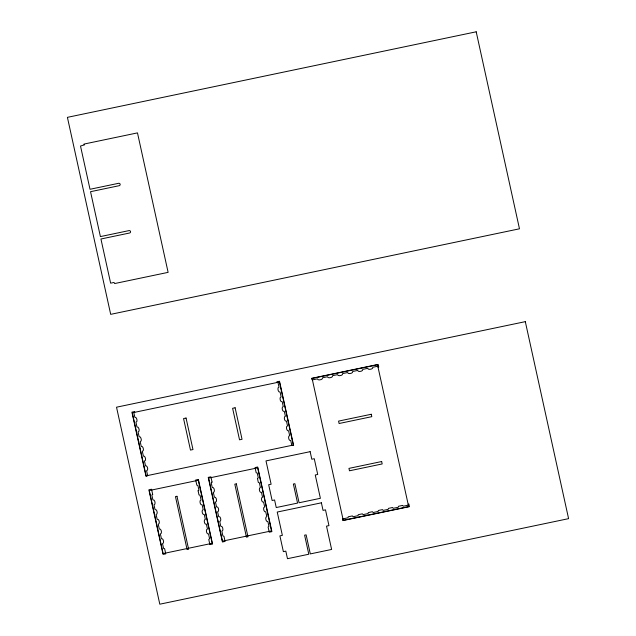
<?xml version="1.0" encoding="UTF-8"?>
<svg xmlns="http://www.w3.org/2000/svg" width="636" height="636" viewBox="0 0 636 636"><rect width="100%" height="100%" fill="white"/><g stroke="black" fill="none" stroke-linecap="round" stroke-linejoin="round"><path stroke-width="0.95" d="M377.816 366.217L372.783 367.266C373.634 369.278 367.6 370.255 367.759 368.324L362.727 369.373C363.617 371.321 357.671 372.426 357.694 370.43L352.662 371.48C353.56 373.38 347.606 374.58 347.63 372.529L342.597 373.586C343.456 375.59 337.485 376.599 337.565 374.636L332.541 375.693C333.431 377.649 327.389 378.722 327.508 376.743L322.476 377.8C323.39 379.716 317.404 380.9 317.444 378.849L312.26 379.915L311.56 378.348L378.189 364.404L378.754 366.972L378.015 367.123M408.137 504.237L408.876 504.086L409.441 506.646L342.804 520.598L342.732 518.928L347.964 517.784L348.258 516.774L352.416 515.915L352.996 516.734L358.028 515.677L358.211 514.699L362.369 513.816L363.061 514.627L368.093 513.57L368.276 512.592L372.434 511.71L373.117 512.521L378.15 511.463L378.333 510.485L382.49 509.603L383.182 510.414L388.214 509.357L388.397 508.387L392.555 507.504L393.247 508.307L398.279 507.258L398.462 506.28L402.62 505.397L403.311 506.2L408.336 505.151M277.94 382.323L279.005 387.173C277.026 386.99 278.004 392.865 280.071 392.022L281.144 396.872C279.228 396.633 280.015 402.524 282.209 401.721L283.274 406.571C281.295 406.404 282.209 412.231 284.34 411.42L285.405 416.27C283.481 416.039 284.3 421.93 286.47 421.119L287.536 425.969C285.556 425.77 286.526 431.661 288.601 430.818L289.666 435.668C287.766 435.406 288.537 441.32 290.731 440.517L291.845 445.502L293.617 445.478L279.506 381.25L276.843 381.807L277.002 382.522M134.745 412.287L134.586 411.579L131.922 412.136L146.034 476.364L147.655 475.672L146.582 470.68C148.888 470.576 147.226 464.908 145.517 465.83L144.452 460.981C146.757 460.901 145.103 455.201 143.386 456.131L142.321 451.282C144.65 451.17 142.933 445.438 141.256 446.432L140.19 441.583C142.583 441.456 140.683 435.716 139.125 436.733L138.06 431.884C140.333 431.804 138.72 426.08 136.994 427.034L135.929 422.185C138.251 422.081 136.47 416.31 134.864 417.335L133.799 412.486M84.175 144.889L80.51 146.041L90.01 189.282L118.622 183.295A1.28 1.232 -4.1 0 1 120.14 184.233A1.28 1.232 -4.1 0 1 119.155 185.704L90.535 191.69L100.401 236.592L129.013 230.606A1.28 1.232 -4.1 0 1 130.531 231.544A1.28 1.232 -4.1 0 1 129.545 233.015L100.933 239.001L110.632 283.155L114.051 282.464L114.647 283.553L168.119 272.359L137.479 132.884L84.008 144.07L84.175 144.889M152.696 494.506L151.845 495.07L152.91 499.92C155.041 499.109 155.955 504.905 153.976 504.769L155.041 509.619C157.084 508.776 158.133 514.54 156.106 514.468L157.172 519.318C159.31 518.499 160.192 524.334 158.237 524.167L159.302 529.017C161.465 528.206 162.307 534.049 160.367 533.866L161.433 538.716C163.595 537.897 164.422 543.788 162.498 543.565L163.563 548.415L164.605 548.653L165.75 553.853L163.086 554.409L148.888 489.792L151.551 489.235L152.696 494.506M198.098 490.809L199.004 494.959L200.014 495.134L201.079 499.983C199.116 499.809 200.014 505.644 202.145 504.833L203.21 509.682C201.262 509.484 202.137 515.351 204.275 514.532L205.341 519.381C203.464 519.095 204.204 525.034 206.406 524.231L207.471 529.08C205.5 528.898 206.462 534.773 208.536 533.93L209.602 538.779L208.751 539.415L209.896 544.615L212.559 544.058L198.36 479.441L195.697 479.997L196.858 485.228L197.883 485.435L198.949 490.284L198.106 490.777M212.042 482.088L211.192 482.652L212.257 487.502C214.427 486.683 215.23 492.598 213.322 492.351L214.388 497.201C216.518 496.382 217.409 502.233 215.453 502.05L216.518 506.892C218.681 506.081 219.5 511.988 217.584 511.742L218.649 516.591C220.907 515.82 221.582 521.719 219.714 521.441L220.779 526.29C222.854 525.447 223.808 531.33 221.845 531.139L222.91 535.989L223.944 536.235L225.088 541.435L222.433 541.991L208.234 477.374L210.898 476.817L212.042 482.088M257.445 478.391L258.343 482.541L259.353 482.716L260.418 487.566C258.455 487.367 259.409 493.266 261.483 492.415L262.549 497.265C260.625 497.034 261.452 502.925 263.614 502.114L264.679 506.964C262.716 506.757 263.67 512.656 265.745 511.813L266.81 516.663C264.862 516.472 265.745 522.323 267.875 521.512L268.941 526.362L268.098 526.99L269.243 532.189L271.898 531.632L257.707 467.015L255.044 467.571L256.197 472.81L257.222 473.017L258.288 477.867L257.445 478.352M476.197 31.8L67.408 117.35L110.688 314.351L519.477 228.801L476.197 31.8M525.312 321.649L116.523 407.199L159.803 604.2L568.592 518.65L525.312 321.649M279.45 382.005L132.288 412.804L146.137 475.847L293.299 445.049L279.45 382.005M377.498 364.762L312.093 378.444L343.249 520.288L408.662 506.606L377.498 364.762M186.054 418.035L183.558 418.56L190.482 450.081L192.978 449.557L186.054 418.035M235.113 407.771L232.609 408.296L239.534 439.818L242.038 439.293L235.113 407.771M371.273 414.259L338.567 421.104L339.099 423.512L371.798 416.667L371.273 414.259M310.145 451.663L265.999 460.901L271.119 484.227L268.67 484.735L272.129 500.5L274.585 499.983L276.247 507.544L297.561 503.084L293.371 484.028L294.889 483.702L299.079 502.766L320.393 498.306L315.265 474.981L317.722 474.472L314.264 458.707L311.807 459.224L310.145 451.663M198.329 480.267L149.269 490.531L163.118 553.574L212.178 543.311L198.329 480.267M257.667 467.85L208.616 478.113L222.465 541.157L271.516 530.893L257.667 467.85M176.983 496.279L175.464 496.597L187.095 549.552L188.614 549.234L176.983 496.279M236.33 483.853L234.803 484.171L246.442 537.126L247.96 536.808L236.33 483.853M381.656 461.537L348.949 468.382L349.482 470.791L382.188 463.946L381.656 461.537M321.387 502.814L277.232 512.052L282.36 535.369L279.904 535.886L283.37 551.643L285.818 551.134L287.48 558.694L308.794 554.234L304.604 535.17L306.131 534.852L310.312 553.908L331.626 549.448L326.507 526.131L328.955 525.622L325.497 509.857L323.04 510.374L321.387 502.814"/></g></svg>
